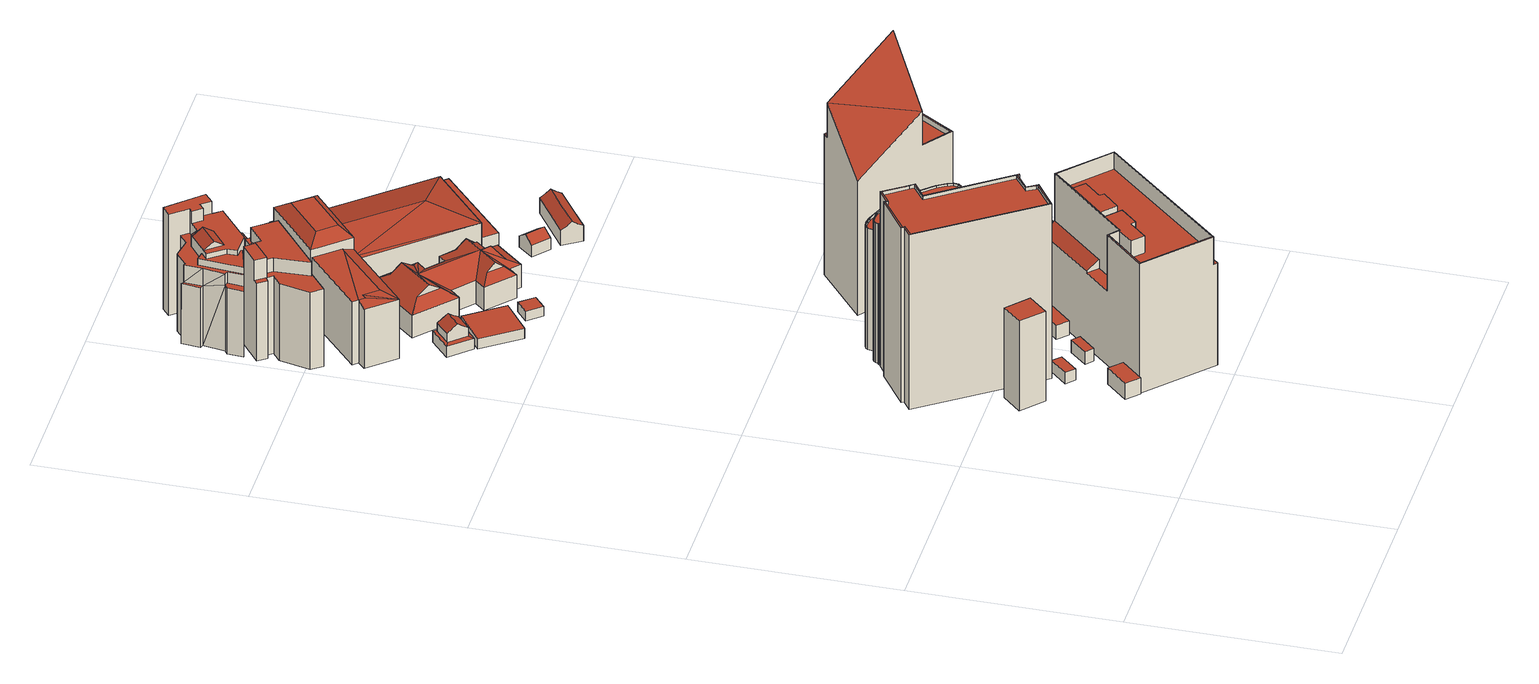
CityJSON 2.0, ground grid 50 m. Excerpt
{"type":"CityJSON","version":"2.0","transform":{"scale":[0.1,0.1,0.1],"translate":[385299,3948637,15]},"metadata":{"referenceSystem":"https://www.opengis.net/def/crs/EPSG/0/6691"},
"CityObjects":{
"building1":{"type":"Building","attributes":{"class":9999,"usage":461,"measuredHeight":3.9,"storeysAboveGround":9999,"storeysBelowGround":9999,"prefecture":13,"city":13103,"footprintArea":-9999,"fireproofType":1011,"coverageRatio":80,"floorAreaRatio":500,"surveyYear":1,"urbanPlanType":21,"areaClassificationType":22,"landUseType":212,"districts":"10","detailedUsage":"0"},"geometry":[{"type":"Solid","lod":"2","boundaries":[[[[0,1,2,3]],[[4,5,6,7]],[[4,3,2,5]],[[7,0,3,4]],[[5,2,1,6]],[[6,1,0,7]]]],"semantics":{"surfaces":[{"type":"GroundSurface"},{"type":"RoofSurface"},{"type":"WallSurface"}],"values":[[0,1,2,2,2,2]]}}]},
"building2":{"type":"Building","attributes":{"class":3002,"usage":431,"measuredHeight":23.5,"storeysAboveGround":1,"storeysBelowGround":0,"prefecture":13,"city":13103,"footprintArea":43.32,"fireproofType":1001,"coverageRatio":80,"floorAreaRatio":700,"surveyYear":2021,"urbanPlanType":21,"areaClassificationType":22,"landUseType":216,"districts":"10","detailedUsage":"1431"},"geometry":[{"type":"Solid","lod":"2","boundaries":[[[[8,9,10,11]],[[12,13,14,15]],[[15,8,11,12]],[[12,11,10,13]],[[14,9,8,15]],[[13,10,9,14]]]],"semantics":{"surfaces":[{"type":"GroundSurface"},{"type":"RoofSurface"},{"type":"WallSurface"}],"values":[[0,1,2,2,2,2]]}}]},
"building3":{"type":"Building","attributes":{"class":3001,"usage":461,"measuredHeight":-9999,"storeysAboveGround":9999,"storeysBelowGround":9999,"prefecture":13,"city":13103,"footprintArea":-9999,"fireproofType":1011,"coverageRatio":80,"floorAreaRatio":500,"surveyYear":1,"urbanPlanType":21,"areaClassificationType":22,"landUseType":212,"districts":"10","detailedUsage":"0"},"geometry":[{"type":"Solid","lod":"2","boundaries":[[[[16,17,18,19]],[[20,21,22,23]],[[23,16,19,20]],[[21,18,17,22]],[[22,17,16,23]],[[20,19,18,21]]]],"semantics":{"surfaces":[{"type":"GroundSurface"},{"type":"RoofSurface"},{"type":"WallSurface"}],"values":[[0,1,2,2,2,2]]}}]},
"building4":{"type":"Building","attributes":{"class":3002,"usage":403,"measuredHeight":47.5,"storeysAboveGround":13,"storeysBelowGround":0,"prefecture":13,"city":13103,"footprintArea":491.07,"fireproofType":1001,"coverageRatio":80,"floorAreaRatio":700,"surveyYear":2021,"urbanPlanType":21,"areaClassificationType":22,"landUseType":212,"districts":"10","detailedUsage":"1241","floodRisk_description":10,"floodRisk_rank":1,"floodRisk_depth":0.03,"floodRisk_adminType":2,"floodRisk_scale":2},"geometry":[{"type":"Solid","lod":"2","boundaries":[[[[24,25,26,27,28,29,30,31,32,33,34,35,36,37,38,39,40,41,42,43,44,45,46,47]],[[48,49,50,51]],[[52,53,54,55]],[[56,57,58,59,60,61,62,63,64,65,66,67,68,69]],[[55,70,71,52]],[[72,73,74,75]],[[76,75,74,77]],[[72,78,79,73]],[[80,81,82,83]],[[49,48,79,78]],[[84,85,86,87]],[[88,89,90,91,92,93,94,95,96,97,98,99,100]],[[101,102,54,53]],[[82,50,49,83]],[[70,103,104,71]],[[87,102,101,84]],[[104,103,81,80]],[[76,77,86,85]],[[84,101,62,61]],[[101,53,63,62]],[[99,46,45,100]],[[77,44,43,86]],[[87,42,41,102]],[[55,39,38,70]],[[103,37,36,81]],[[52,71,65,64]],[[83,49,69,68]],[[93,28,27,94]],[[78,72,57,56]],[[94,27,26,95]],[[98,47,46,99]],[[80,83,68,67]],[[105,32,31,90]],[[44,77,74,100,45]],[[33,32,105,48,51]],[[92,29,28,93]],[[85,84,61,60]],[[71,104,66,65]],[[86,43,42,87]],[[49,78,56,69]],[[81,36,35,82]],[[53,52,64,63]],[[88,73,79,89]],[[102,41,40,54]],[[70,38,37,103]],[[72,75,58,57]],[[88,100,74,73]],[[76,85,60,59]],[[90,31,30,91]],[[82,35,34,50]],[[39,55,54,40]],[[75,76,59,58]],[[90,89,79,48,105]],[[95,26,25,96]],[[96,25,24,97]],[[91,30,29,92]],[[104,80,67,66]],[[97,24,47,98]],[[50,34,33,51]]]],"semantics":{"surfaces":[{"type":"GroundSurface"},{"type":"RoofSurface"},{"type":"WallSurface"}],"values":[[0,1,1,1,1,1,1,1,1,1,1,1,1,1,1,1,1,1,2,2,2,2,2,2,2,2,2,2,2,2,2,2,2,2,2,2,2,2,2,2,2,2,2,2,2,2,2,2,2,2,2,2,2,2,2,2,2,2,2]]}}]},
"building5":{"type":"Building","attributes":{"class":3001,"usage":401,"measuredHeight":3.7,"storeysAboveGround":9999,"storeysBelowGround":0,"prefecture":13,"city":13103,"footprintArea":12.58,"fireproofType":1011,"coverageRatio":80,"floorAreaRatio":500,"surveyYear":2021,"urbanPlanType":21,"areaClassificationType":22,"landUseType":212,"districts":"10","detailedUsage":"1210"},"geometry":[{"type":"Solid","lod":"2","boundaries":[[[[106,107,108,109]],[[110,111,112,113]],[[110,109,108,111]],[[111,108,107,112]],[[112,107,106,113]],[[113,106,109,110]]]],"semantics":{"surfaces":[{"type":"GroundSurface"},{"type":"RoofSurface"},{"type":"WallSurface"}],"values":[[0,1,2,2,2,2]]}}]},
"building6":{"type":"Building","attributes":{"class":3002,"usage":401,"measuredHeight":30.3,"storeysAboveGround":8,"storeysBelowGround":0,"prefecture":13,"city":13103,"footprintArea":776.9,"fireproofType":1001,"coverageRatio":80,"floorAreaRatio":500,"surveyYear":2021,"urbanPlanType":21,"areaClassificationType":22,"landUseType":212,"districts":"10","detailedUsage":"1210","floodRisk_description":10,"floodRisk_rank":1,"floodRisk_depth":0.09,"floodRisk_adminType":2,"floodRisk_scale":2},"geometry":[{"type":"Solid","lod":"2","boundaries":[[[[114,115,116,117,118,119,120,121]],[[122,123,124,125,126,127,128,129]],[[130,131,132,133]],[[134,135,136,129,128]],[[131,137,138,132]],[[139,130,133,140]],[[141,142,143,144]],[[127,145,146,138,137,134,128]],[[145,147,148,149,150,146]],[[151,152,153,154]],[[155,156,157,158,159,160,161,162,163,164,165,166,167,168,169,170,171,172]],[[173,174,175,176]],[[177,178,179,180]],[[135,139,140,136]],[[178,117,116,179]],[[140,133,159,158]],[[147,145,167,166]],[[145,127,168,167]],[[180,115,114,177]],[[176,135,134,173]],[[152,151,131,130]],[[122,129,156,155]],[[129,136,157,156]],[[133,132,160,159]],[[126,125,170,169]],[[175,144,143,120,119,139,135,176]],[[144,175,174,141]],[[179,116,115,180]],[[138,146,162,161]],[[146,150,163,162]],[[123,122,155,172]],[[132,138,161,160]],[[153,118,117,178,177,114,121,154]],[[149,148,165,164]],[[151,154,121,120,143,142,137,131]],[[150,149,164,163]],[[125,124,171,170]],[[152,130,139,119,118,153]],[[127,126,169,168]],[[173,134,137,142,141,174]],[[136,140,158,157]],[[124,123,172,171]],[[148,147,166,165]]]],"semantics":{"surfaces":[{"type":"GroundSurface"},{"type":"RoofSurface"},{"type":"WallSurface"}],"values":[[0,1,1,1,1,1,1,1,1,1,1,1,1,1,2,2,2,2,2,2,2,2,2,2,2,2,2,2,2,2,2,2,2,2,2,2,2,2,2,2,2,2,2]]}}]},
"building7":{"type":"Building","attributes":{"class":3001,"usage":401,"measuredHeight":3.5,"storeysAboveGround":1,"storeysBelowGround":0,"prefecture":13,"city":13103,"footprintArea":24.98,"fireproofType":1003,"coverageRatio":80,"floorAreaRatio":500,"surveyYear":2021,"urbanPlanType":21,"areaClassificationType":22,"landUseType":212,"districts":"10","detailedUsage":"1210","floodRisk_description":10,"floodRisk_rank":1,"floodRisk_depth":0.02,"floodRisk_adminType":2,"floodRisk_scale":2},"geometry":[{"type":"Solid","lod":"2","boundaries":[[[[181,182,183,184]],[[185,186,187,188]],[[187,182,181,188]],[[188,181,184,185]],[[185,184,183,186]],[[186,183,182,187]]]],"semantics":{"surfaces":[{"type":"GroundSurface"},{"type":"RoofSurface"},{"type":"WallSurface"}],"values":[[0,1,2,2,2,2]]}}]},
"building8":{"type":"Building","attributes":{"class":3001,"usage":422,"measuredHeight":11.5,"storeysAboveGround":1,"storeysBelowGround":0,"prefecture":13,"city":13103,"footprintArea":55.49,"fireproofType":1003,"coverageRatio":80,"floorAreaRatio":500,"surveyYear":2021,"urbanPlanType":21,"areaClassificationType":22,"landUseType":214,"districts":"10","detailedUsage":"1123","floodRisk_description":10,"floodRisk_rank":1,"floodRisk_depth":0.03,"floodRisk_adminType":2,"floodRisk_scale":2},"geometry":[{"type":"Solid","lod":"2","boundaries":[[[[189,190,191,192]],[[193,194,195,196,197,198,199,200]],[[193,200,201,202,203,204,205,194]],[[206,207,208,209,210,211,212,213]],[[207,212,211,208]],[[190,189,210,209]],[[189,192,211,210]],[[204,212,207,196,195,194,205]],[[206,198,197,196,207]],[[203,202,213,212,204]],[[198,206,213,202,201,200,199]],[[192,191,208,211]],[[191,190,209,208]]]],"semantics":{"surfaces":[{"type":"GroundSurface"},{"type":"RoofSurface"},{"type":"WallSurface"}],"values":[[0,1,1,1,1,2,2,2,2,2,2,2,2]]}}]},
"building9":{"type":"Building","attributes":{"class":3002,"usage":401,"measuredHeight":31.8,"storeysAboveGround":8,"storeysBelowGround":0,"prefecture":13,"city":13103,"footprintArea":237.58,"fireproofType":1001,"coverageRatio":80,"floorAreaRatio":700,"surveyYear":2021,"urbanPlanType":21,"areaClassificationType":22,"landUseType":212,"districts":"10","detailedUsage":"1210","floodRisk_description":10,"floodRisk_rank":1,"floodRisk_depth":0.02,"floodRisk_adminType":2,"floodRisk_scale":2},"geometry":[{"type":"Solid","lod":"2","boundaries":[[[[214,215,216,217,218,219,220,221,222,223,224,225,226,227,228,229,230,231,232,233,234,235,236,237,238,239,240,241,242,243,244,245,246,247]],[[248,249,250,251]],[[252,253,254,255]],[[256,257,258,259]],[[260,261,262,263]],[[251,260,263,248]],[[264,265,266,267]],[[268,269,270,271]],[[272,273,274,275]],[[276,277,278,279]],[[280,281,282]],[[283,284,285,286]],[[287,288,289,290]],[[291,292,293,294]],[[295,296,297]],[[298,299,300,301]],[[302,303,304,305]],[[292,306,307,293]],[[308,309,310,311,312,313,314,315,316,317,318,319,320,321,322,323,324]],[[306,298,301,307]],[[259,325,326,256]],[[327,328,329,330]],[[283,262,261,284]],[[280,279,278,281]],[[328,270,269,329]],[[331,291,294,332]],[[330,333,334,327]],[[335,336,250,249]],[[267,304,303,264]],[[337,334,333,338]],[[339,340,341,342,343,344,345,346,347,348,349,350,351,352,353,354,355,356,357,358,359,360,361,362,363,364,365,366,367,368,369,370]],[[299,266,265,300]],[[286,285,289,288]],[[255,302,305,252]],[[275,274,337,338]],[[268,271,336,335]],[[254,253,277,276]],[[371,372,373,374]],[[297,296,375,376]],[[371,377,378,372]],[[257,379,380,258]],[[379,374,373,380]],[[381,382,331,332]],[[376,375,378,377]],[[287,290,273,272]],[[326,325,382,381]],[[300,265,347,346]],[[377,371,366,365]],[[295,297,363,362]],[[285,360,359,289]],[[257,256,370,369]],[[289,359,358,290]],[[331,231,230,291]],[[277,219,218,278]],[[284,361,360,285]],[[378,239,238,372]],[[325,233,232,382]],[[269,268,321,320]],[[262,283,310,309]],[[298,227,226,299]],[[254,276,353,352]],[[251,250,243,242]],[[260,251,242,241]],[[255,254,352,351]],[[265,264,348,347]],[[304,223,222,305]],[[272,275,315,314]],[[258,235,234,259]],[[371,374,367,366]],[[299,226,225,266]],[[333,330,318,317]],[[305,222,221,252]],[[267,224,223,304]],[[294,293,343,342]],[[256,326,339,370]],[[306,228,227,298]],[[379,257,369,368]],[[293,307,344,343]],[[275,338,316,315]],[[276,279,354,353]],[[280,282,356,355]],[[253,220,219,277]],[[268,335,322,321]],[[332,294,342,341]],[[335,249,323,322]],[[327,334,215,214]],[[286,288,312,311]],[[328,327,214,247]],[[338,333,317,316]],[[302,255,351,350]],[[374,379,368,367]],[[287,272,314,313]],[[382,232,231,331]],[[240,375,296,261,260,241]],[[334,337,216,215]],[[330,329,319,318]],[[307,301,345,344]],[[291,230,229,292]],[[337,274,281,217,216]],[[259,234,233,325]],[[336,271,245,244]],[[380,236,235,258]],[[270,328,247,246]],[[290,358,357,273]],[[301,300,346,345]],[[297,376,364,363]],[[326,381,340,339]],[[375,240,239,378]],[[279,280,355,354]],[[329,269,320,319]],[[361,284,261,296,295,362]],[[249,248,324,323]],[[283,286,311,310]],[[292,229,228,306]],[[372,238,237,373]],[[381,332,341,340]],[[266,225,224,267]],[[282,281,274,273,357,356]],[[271,270,246,245]],[[376,377,365,364]],[[303,302,350,349]],[[248,263,308,324]],[[263,262,309,308]],[[252,221,220,253]],[[278,218,217,281]],[[373,237,236,380]],[[288,287,313,312]],[[250,336,244,243]],[[264,303,349,348]]]],"semantics":{"surfaces":[{"type":"GroundSurface"},{"type":"RoofSurface"},{"type":"WallSurface"}],"values":[[0,1,1,1,1,1,1,1,1,1,1,1,1,1,1,1,1,1,1,1,1,1,1,1,1,1,1,1,1,1,1,1,1,1,1,1,1,1,1,1,1,1,1,1,1,1,2,2,2,2,2,2,2,2,2,2,2,2,2,2,2,2,2,2,2,2,2,2,2,2,2,2,2,2,2,2,2,2,2,2,2,2,2,2,2,2,2,2,2,2,2,2,2,2,2,2,2,2,2,2,2,2,2,2,2,2,2,2,2,2,2,2,2,2,2,2,2,2,2,2,2,2,2,2,2,2,2,2,2]]}}]},
"building10":{"type":"Building","attributes":{"class":3002,"usage":413,"measuredHeight":16.1,"storeysAboveGround":5,"storeysBelowGround":0,"prefecture":13,"city":13103,"footprintArea":105.43,"fireproofType":1001,"coverageRatio":80,"floorAreaRatio":700,"surveyYear":2021,"urbanPlanType":21,"areaClassificationType":22,"landUseType":211,"districts":"10","detailedUsage":"1230","floodRisk_description":10,"floodRisk_rank":1,"floodRisk_depth":0.03,"floodRisk_adminType":2,"floodRisk_scale":2},"geometry":[{"type":"Solid","lod":"2","boundaries":[[[[383,384,385,386,387,388]],[[389,390,391,392,393,394]],[[395,391,390,396,394,393]],[[397,398,399]],[[400,401,402,403]],[[399,404,397]],[[405,406,407,408]],[[409,410,411,412]],[[406,413,414,407]],[[403,409,412,400]],[[399,398,415]],[[401,411,410,402]],[[416,405,408,417]],[[418,419,420,421]],[[414,413,416,417]],[[415,422,399]],[[410,409,389,394]],[[407,414,399,422,383,388]],[[406,391,395,413]],[[386,397,404,417,408,387]],[[419,418,400,412]],[[393,392,405]],[[412,411,420,419]],[[393,416,413,395]],[[387,408,407,388]],[[392,391,406,405]],[[397,386,385,398]],[[399,414,417,404]],[[398,385,384,415]],[[402,396,390,403]],[[405,416,393]],[[410,394,396,402]],[[383,422,415,384]],[[411,401,421,420]],[[409,403,390,389]],[[418,421,401,400]]]],"semantics":{"surfaces":[{"type":"GroundSurface"},{"type":"RoofSurface"},{"type":"WallSurface"}],"values":[[0,1,1,1,1,1,1,1,1,1,1,1,1,1,1,1,2,2,2,2,2,2,2,2,2,2,2,2,2,2,2,2,2,2,2,2]]}}]},
"building11":{"type":"Building","attributes":{"class":3001,"usage":401,"measuredHeight":3.4,"storeysAboveGround":9999,"storeysBelowGround":0,"prefecture":13,"city":13103,"footprintArea":11.64,"fireproofType":1011,"coverageRatio":80,"floorAreaRatio":500,"surveyYear":2021,"urbanPlanType":21,"areaClassificationType":22,"landUseType":212,"districts":"10","detailedUsage":"1210","floodRisk_description":10,"floodRisk_rank":1,"floodRisk_depth":0.03,"floodRisk_adminType":2,"floodRisk_scale":2},"geometry":[{"type":"Solid","lod":"2","boundaries":[[[[423,424,425,426]],[[427,428,429,430]],[[428,424,423,429]],[[430,426,425,427]],[[427,425,424,428]],[[429,423,426,430]]]],"semantics":{"surfaces":[{"type":"GroundSurface"},{"type":"RoofSurface"},{"type":"WallSurface"}],"values":[[0,1,2,2,2,2]]}}]},
"building12":{"type":"Building","attributes":{"class":3001,"usage":422,"measuredHeight":17.4,"storeysAboveGround":1,"storeysBelowGround":0,"prefecture":13,"city":13103,"footprintArea":108.51,"fireproofType":1003,"coverageRatio":80,"floorAreaRatio":500,"surveyYear":2021,"urbanPlanType":21,"areaClassificationType":22,"landUseType":214,"districts":"10","detailedUsage":"1123","floodRisk_description":10,"floodRisk_rank":1,"floodRisk_depth":0.14,"floodRisk_adminType":2,"floodRisk_scale":2},"geometry":[{"type":"Solid","lod":"2","boundaries":[[[[431,432,433,434]],[[435,436,437,438]],[[432,431,436,435]],[[431,434,437,436]],[[433,432,435,438]],[[434,433,438,437]]]],"semantics":{"surfaces":[{"type":"GroundSurface"},{"type":"RoofSurface"},{"type":"WallSurface"}],"values":[[0,1,2,2,2,2]]}}]},
"building13":{"type":"Building","attributes":{"class":3001,"usage":422,"measuredHeight":16.5,"storeysAboveGround":9999,"storeysBelowGround":0,"prefecture":13,"city":13103,"footprintArea":17.99,"fireproofType":1011,"coverageRatio":80,"floorAreaRatio":700,"surveyYear":2021,"urbanPlanType":21,"areaClassificationType":22,"landUseType":214,"districts":"10","detailedUsage":"1123"},"geometry":[{"type":"Solid","lod":"2","boundaries":[[[[439,440,441,442]],[[443,444,445,446]],[[441,440,443,446]],[[440,439,444,443]],[[442,441,446,445]],[[439,442,445,444]]]],"semantics":{"surfaces":[{"type":"GroundSurface"},{"type":"RoofSurface"},{"type":"WallSurface"}],"values":[[0,1,2,2,2,2]]}}]},
"building14":{"type":"Building","attributes":{"class":9999,"usage":422,"measuredHeight":14.4,"storeysAboveGround":4,"storeysBelowGround":0,"prefecture":13,"city":13103,"footprintArea":148.14,"fireproofType":1001,"coverageRatio":80,"floorAreaRatio":500,"surveyYear":2021,"urbanPlanType":21,"areaClassificationType":22,"landUseType":214,"districts":"10","detailedUsage":"1132","floodRisk_description":10,"floodRisk_rank":1,"floodRisk_depth":0.03,"floodRisk_adminType":2,"floodRisk_scale":2},"geometry":[{"type":"Solid","lod":"2","boundaries":[[[[447,448,449,450,451]],[[452,453,454,455]],[[456,457,458]],[[459,460,461,462]],[[463,464,465]],[[466,467,468,469]],[[470,471,472,473]],[[474,457,456,475]],[[476,467,466,477]],[[478,479,480,481,482,483,484,485]],[[475,469,468,474]],[[471,452,455,472]],[[453,470,473,454]],[[477,486,487,476]],[[488,489,490,491,492,493,494,495,496]],[[465,464,487,486]],[[479,478,467,476]],[[450,453,452,483,482,451]],[[465,486,496,495]],[[455,454,462,461]],[[477,466,489,488]],[[466,469,490,489]],[[454,473,459,462]],[[478,485,468,467]],[[463,494,493,458,457,471,470,464]],[[486,477,488,496]],[[447,481,480,448]],[[473,472,460,459]],[[463,465,495,494]],[[472,455,461,460]],[[456,458,493,492]],[[450,449,487,464,470,453]],[[475,456,492,491]],[[448,480,479,476,487,449]],[[483,452,471,457,474,484]],[[451,482,481,447]],[[485,484,474,468]],[[469,475,491,490]]]],"semantics":{"surfaces":[{"type":"GroundSurface"},{"type":"RoofSurface"},{"type":"WallSurface"}],"values":[[0,1,1,1,1,1,1,1,1,1,1,1,1,1,1,1,2,2,2,2,2,2,2,2,2,2,2,2,2,2,2,2,2,2,2,2,2,2]]}}]},
"building15":{"type":"Building","attributes":{"class":3002,"usage":401,"measuredHeight":26.3,"storeysAboveGround":7,"storeysBelowGround":0,"prefecture":13,"city":13103,"footprintArea":207.16,"fireproofType":1001,"coverageRatio":80,"floorAreaRatio":500,"surveyYear":2021,"urbanPlanType":21,"areaClassificationType":22,"landUseType":212,"districts":"10","detailedUsage":"1210","floodRisk_description":10,"floodRisk_rank":1,"floodRisk_depth":0.05,"floodRisk_adminType":2,"floodRisk_scale":2},"geometry":[{"type":"Solid","lod":"2","boundaries":[[[[497,498,499,500,501,502,503,504,505,506,507,508,509]],[[510,511,512,513,514,515,516,517,518,519,520,521,522,523,524,525,526,527,528,529,530,531]],[[532,533,534,535,536,537,538,539]],[[540,541,542,543]],[[509,508,524,523]],[[508,507,525,524]],[[533,512,511,534]],[[498,497,522,521]],[[507,506,526,525]],[[504,503,529,528]],[[506,505,527,526]],[[517,536,535,518]],[[514,539,538,515]],[[512,533,532,513]],[[501,500,510,531]],[[515,538,537,516]],[[497,509,523,522]],[[503,502,530,529]],[[519,518,535,534,541,540]],[[519,540,543,520]],[[505,504,528,527]],[[502,501,531,530]],[[516,537,536,517]],[[542,541,534,511,510,500,499]],[[498,521,520,543,542,499]],[[513,532,539,514]]]],"semantics":{"surfaces":[{"type":"GroundSurface"},{"type":"RoofSurface"},{"type":"WallSurface"}],"values":[[0,1,1,1,2,2,2,2,2,2,2,2,2,2,2,2,2,2,2,2,2,2,2,2,2,2]]}}]},
"building16":{"type":"Building","attributes":{"class":3001,"usage":422,"measuredHeight":10.4,"storeysAboveGround":1,"storeysBelowGround":0,"prefecture":13,"city":13103,"footprintArea":479.19,"fireproofType":1003,"coverageRatio":80,"floorAreaRatio":500,"surveyYear":2021,"urbanPlanType":21,"areaClassificationType":22,"landUseType":214,"districts":"10","detailedUsage":"1123"},"geometry":[{"type":"Solid","lod":"2","boundaries":[[[[544,545,546,547,548,549,550,551,552,553,554,555,556,557,558,559]],[[560,561,562]],[[563,564,565,566]],[[567,564,563,568]],[[562,569,570]],[[562,566,571,572]],[[561,573,566,562]],[[574,575,562]],[[565,576,577,578,566]],[[579,567,568,566]],[[580,581,569,582]],[[583,584,585,586]],[[573,583,586,587,566]],[[579,566,587,585,584]],[[588,589,577,576]],[[574,562,570]],[[590,566,568]],[[591,574,570,581,580,592]],[[575,560,562]],[[563,590,568]],[[562,582,569]],[[563,566,590]],[[560,575,591,592]],[[589,588,571,566,578]],[[562,572,582]],[[582,572,556,555]],[[559,558,588]],[[557,556,572,571]],[[554,553,592,580]],[[576,565,544,559]],[[588,576,559]],[[565,564,545,544]],[[584,583,549,548]],[[571,588,558,557]],[[561,560,552,551]],[[551,550,573,561]],[[567,579,547,546]],[[583,573,550,549]],[[575,574,591]],[[579,584,548,547]],[[582,555,554,580]],[[560,592,553,552]],[[564,567,546,545]],[[585,587,586]],[[581,570,569]],[[589,578,577]]]],"semantics":{"surfaces":[{"type":"GroundSurface"},{"type":"RoofSurface"},{"type":"WallSurface"}],"values":[[0,1,1,1,1,1,1,1,1,1,1,1,1,1,1,1,1,1,1,1,1,1,1,1,1,2,2,2,2,2,2,2,2,2,2,2,2,2,2,2,2,2,2,2,2,2]]}}]},
"building17":{"type":"Building","attributes":{"class":3002,"usage":401,"measuredHeight":27.2,"storeysAboveGround":6,"storeysBelowGround":0,"prefecture":13,"city":13103,"footprintArea":245.95,"fireproofType":1001,"coverageRatio":80,"floorAreaRatio":500,"surveyYear":2021,"urbanPlanType":21,"areaClassificationType":22,"landUseType":212,"districts":"10","detailedUsage":"1210","floodRisk_description":10,"floodRisk_rank":1,"floodRisk_depth":0.05,"floodRisk_adminType":2,"floodRisk_scale":2},"geometry":[{"type":"Solid","lod":"2","boundaries":[[[[593,594,595,596,597,598,599,600,601,602,603,604,605,606,607,608,609,610,611]],[[612,613,614,615]],[[616,617,618,619,620,621,622,623]],[[624,625,626,627,628]],[[629,630,631,632]],[[615,614,633,634]],[[635,636,637,638,639,640,641,642,643]],[[644,645,646,647,648,649,650,651,652,653,654,655,656,657,658]],[[659,660,661,662]],[[663,664,665,666,633,613,612,634,667,668,669,670,671,672,673,674]],[[662,609,626]],[[616,667,634,633,666,657,656,617]],[[607,606,628,627]],[[650,659,662]],[[611,610,661,660]],[[595,594,647,646]],[[670,669,622,621,604,603,671]],[[599,598,640,639]],[[673,672,629,632]],[[668,667,616,623]],[[594,593,648,647]],[[674,637,636,663]],[[652,651,626,625]],[[663,636,635,664]],[[610,609,662,661]],[[649,648,593,611,660,659]],[[666,665,658,657]],[[596,595,646,645]],[[631,630,601,600]],[[644,643,642,641,597,596,645]],[[634,612,615]],[[608,607,627,626]],[[609,608,626]],[[650,649,659]],[[653,652,625,624]],[[619,618,655,654]],[[602,601,630,629,672,671,603]],[[635,643,644,658,665,664]],[[620,605,604,621]],[[598,597,641,640]],[[674,673,638,637]],[[650,662,651]],[[669,668,623,622]],[[662,626,651]],[[639,638,673,632,631,600,599]],[[624,628,606,605,620,619,654,653]],[[614,613,633]],[[617,656,655,618]]]],"semantics":{"surfaces":[{"type":"GroundSurface"},{"type":"RoofSurface"},{"type":"WallSurface"}],"values":[[0,1,1,1,1,1,1,1,1,1,2,2,2,2,2,2,2,2,2,2,2,2,2,2,2,2,2,2,2,2,2,2,2,2,2,2,2,2,2,2,2,2,2,2,2,2,2,2]]}}]},
"building18":{"type":"Building","attributes":{"class":3002,"usage":401,"measuredHeight":41,"storeysAboveGround":13,"storeysBelowGround":2,"prefecture":13,"city":13103,"footprintArea":426.81,"fireproofType":1001,"coverageRatio":80,"floorAreaRatio":700,"surveyYear":2021,"urbanPlanType":21,"areaClassificationType":22,"landUseType":212,"districts":"10","detailedUsage":"1210","floodRisk_description":10,"floodRisk_rank":1,"floodRisk_depth":0.48,"floodRisk_adminType":2,"floodRisk_scale":2},"geometry":[{"type":"Solid","lod":"2","boundaries":[[[[675,676,677,678,679,680]],[[681,682,683,684]],[[685,686,687,688]],[[689,690,691,692,693,694,695,696]],[[686,685,697,698]],[[683,699,700,684]],[[701,702,703]],[[704,688,687,705]],[[704,705,682,681]],[[703,706,701]],[[700,703,702,678,677,684]],[[680,679,685,688]],[[682,695,694,707,683]],[[676,675,704,681]],[[697,685,679,678,702,701]],[[687,686,690,689]],[[691,690,686,698]],[[705,687,689,696]],[[683,707,708,699]],[[675,680,688,704]],[[707,694,693,708]],[[698,697,701,706,692,691]],[[703,700,699,708,693,692,706]],[[677,676,681,684]],[[682,705,696,695]]]],"semantics":{"surfaces":[{"type":"GroundSurface"},{"type":"RoofSurface"},{"type":"WallSurface"}],"values":[[0,1,1,1,1,1,1,1,1,1,2,2,2,2,2,2,2,2,2,2,2,2,2,2,2]]}}]},
"building19":{"type":"Building","attributes":{"class":3002,"usage":422,"measuredHeight":21.2,"storeysAboveGround":3,"storeysBelowGround":0,"prefecture":13,"city":13103,"footprintArea":1422.24,"fireproofType":1001,"coverageRatio":80,"floorAreaRatio":500,"surveyYear":2021,"urbanPlanType":21,"areaClassificationType":22,"landUseType":214,"districts":"10","detailedUsage":"1123","floodRisk_description":10,"floodRisk_rank":1,"floodRisk_depth":0.01,"floodRisk_adminType":2,"floodRisk_scale":2},"geometry":[{"type":"Solid","lod":"2","boundaries":[[[[709,710,711,712,713,714,715,716,717,718,719,720]],[[721,722,723]],[[724,725,726]],[[727,728,729]],[[730,731,732]],[[733,734,735]],[[736,737,738,739,740,741,742,743,744,745,746,747,748,749]],[[750,751,752,753]],[[754,731,730,755,756,757,758,759]],[[734,760,735]],[[761,733,735,762,763]],[[728,755,732]],[[754,759,764,732,731]],[[765,766,721]],[[767,757,756,755]],[[768,769,770,771]],[[760,772,773,735]],[[750,753,774]],[[724,726,775]],[[726,768,771,775]],[[727,776,728]],[[728,732,729]],[[722,777,778,779,780,723]],[[781,769,768,726,725]],[[734,733,761,772,760]],[[765,723,780]],[[732,764,729]],[[755,730,732]],[[750,774,757,767,751]],[[724,775,771,770]],[[765,721,723]],[[782,772,761,763,783]],[[738,737,711,710]],[[737,736,722,721,712,711]],[[774,753,748,747]],[[778,777,755,728,776]],[[722,736,749,752,751,767,755,777]],[[764,759,743,742,784]],[[744,743,759,758,757,746,745]],[[720,740,739,709]],[[773,772,716,715]],[[735,713,766,765,762]],[[713,735,714]],[[709,739,738,710]],[[753,752,749,748]],[[781,725,741,740,720,719,769]],[[721,766,713,712]],[[717,782,783,718]],[[735,773,715,714]],[[782,717,716,772]],[[763,762,785,770,769,719,718,783]],[[742,741,725,724,779,778,776,727,729,764,784]],[[746,757,774,747]],[[724,770,785,762,765,780,779]]]],"semantics":{"surfaces":[{"type":"GroundSurface"},{"type":"RoofSurface"},{"type":"WallSurface"}],"values":[[0,1,1,1,1,1,1,1,1,1,1,1,1,1,1,1,1,1,1,1,1,1,1,1,1,1,1,1,1,1,1,1,2,2,2,2,2,2,2,2,2,2,2,2,2,2,2,2,2,2,2,2,2,2]]}}]},
"building20":{"type":"Building","attributes":{"class":3001,"usage":401,"measuredHeight":17.8,"storeysAboveGround":1,"storeysBelowGround":0,"prefecture":13,"city":13103,"footprintArea":99.55,"fireproofType":1001,"coverageRatio":80,"floorAreaRatio":500,"surveyYear":2021,"urbanPlanType":21,"areaClassificationType":22,"landUseType":212,"districts":"10","detailedUsage":"1210","floodRisk_description":10,"floodRisk_rank":1,"floodRisk_depth":0.05,"floodRisk_adminType":2,"floodRisk_scale":2},"geometry":[{"type":"Solid","lod":"2","boundaries":[[[[786,787,788,789,790,791,792,793]],[[794,795,796,797,798]],[[799,794,798,800,801,802,803,804,805,806,807,808]],[[809,810,811,812]],[[813,814,815,816]],[[817,818,819,820]],[[792,791,810,809,795,794,799,814,813]],[[810,791,790,811]],[[797,800,798]],[[816,793,792,813]],[[805,817,820,802,801,788,787,806]],[[793,816,815,808,807,786]],[[809,812,796,795]],[[803,819,818,804]],[[797,796,812,811,790,789]],[[808,815,814,799]],[[802,820,819,803]],[[801,800,797,789,788]],[[804,818,817,805]],[[806,787,786,807]]]],"semantics":{"surfaces":[{"type":"GroundSurface"},{"type":"RoofSurface"},{"type":"WallSurface"}],"values":[[0,1,1,1,1,1,2,2,2,2,2,2,2,2,2,2,2,2,2,2]]}}]},
"building21":{"type":"Building","attributes":{"class":3003,"usage":422,"measuredHeight":4.7,"storeysAboveGround":1,"storeysBelowGround":0,"prefecture":13,"city":13103,"footprintArea":24.49,"fireproofType":1003,"coverageRatio":80,"floorAreaRatio":700,"surveyYear":2021,"urbanPlanType":21,"areaClassificationType":22,"landUseType":214,"districts":"10","detailedUsage":"1123"},"geometry":[{"type":"Solid","lod":"2","boundaries":[[[[821,822,823,824]],[[825,826,827,828]],[[829,830,825,828]],[[829,823,822,830]],[[830,822,821,826,825]],[[824,823,829,828,827]],[[826,821,824,827]]]],"semantics":{"surfaces":[{"type":"GroundSurface"},{"type":"RoofSurface"},{"type":"WallSurface"}],"values":[[0,1,1,2,2,2,2]]}}]},
"building22":{"type":"Building","attributes":{"class":3001,"usage":422,"measuredHeight":5.8,"storeysAboveGround":1,"storeysBelowGround":0,"prefecture":13,"city":13103,"footprintArea":72.18,"fireproofType":1003,"coverageRatio":80,"floorAreaRatio":700,"surveyYear":2021,"urbanPlanType":21,"areaClassificationType":22,"landUseType":214,"districts":"10","detailedUsage":"1123","floodRisk_description":10,"floodRisk_rank":1,"floodRisk_depth":0.01,"floodRisk_adminType":2,"floodRisk_scale":2},"geometry":[{"type":"Solid","lod":"2","boundaries":[[[[831,832,833,834]],[[835,836,837,838,839,840,841,842]],[[843,844,845,846,847,838,837,836]],[[832,846,845,844,833]],[[833,844,843,836,835,842,834]],[[847,846,832,831,840,839,838]],[[841,840,831,834,842]]]],"semantics":{"surfaces":[{"type":"GroundSurface"},{"type":"RoofSurface"},{"type":"WallSurface"}],"values":[[0,1,1,2,2,2,2]]}}]}
},
"vertices":[
[227,145,111],[197,173,111],[246,226,111],[276,198,111],[276,198,154],[246,226,154],[197,173,154],[227,145,154],
[169,443,89],[221,396,89],[178,350,89],[127,398,89],[127,398,330],[178,350,330],[221,396,330],[169,443,330],
[312,347,90],[273,306,90],[253,325,90],[292,366,90],[292,366,120],[253,325,120],[273,306,120],[312,347,120],
[328,635,86],[354,599,86],[326,578,86],[330,571,86],[335,565,86],[328,561,86],[375,495,86],[353,480,86],[368,459,86],[364,457,86],[361,460,86],[323,432,86],[335,412,86],[338,407,86],[271,360,86],[77,636,86],[103,654,86],[99,660,86],[190,723,86],[193,718,86],[226,741,86],[265,685,86],[276,693,86],[331,637,86],[368,459,555],[361,464,555],[361,460,555],[364,457,555],[81,635,555],[107,654,555],[103,654,555],[77,636,555],[230,645,546],[270,674,546],[263,683,546],[225,737,546],[193,714,546],[189,720,546],[103,659,546],[107,654,546],[81,635,546],[272,364,546],[334,408,546],[332,411,546],[320,432,546],[361,464,546],[271,360,555],[272,364,555],[270,674,555],[274,673,555],[265,685,555],[263,683,555],[225,737,555],[226,741,555],[230,645,555],[233,645,555],[332,411,555],[335,412,555],[323,432,555],[320,432,555],[189,720,555],[193,714,555],[193,718,555],[190,723,555],[274,673,192],[233,645,192],[353,480,192],[375,495,192],[328,561,192],[335,565,192],[330,571,192],[326,578,192],[354,599,192],[328,635,192],[331,637,192],[276,693,192],[265,685,192],[103,659,555],[99,660,555],[338,407,555],[334,408,555],[368,459,192],
[349,335,109],[366,319,109],[328,278,109],[311,294,109],[311,294,143],[328,278,143],[366,319,143],[349,335,143],
[579,222,108],[612,191,108],[565,141,108],[532,171,108],[382,9,108],[231,148,108],[503,441,108],[653,301,108],[313,189,457],[339,165,457],[378,206,457],[388,198,457],[425,238,457],[392,269,457],[348,222,457],[345,224,457],[374,16,457],[643,311,457],[640,311,457],[374,19,457],[348,225,457],[323,246,457],[323,243,457],[527,418,457],[527,415,457],[231,148,457],[235,148,457],[404,285,330],[527,418,330],[503,441,310],[380,308,310],[405,283,457],[482,366,457],[439,253,457],[477,292,457],[469,302,457],[507,342,457],[643,311,383],[374,16,383],[382,9,383],[653,301,383],[313,189,412],[345,224,412],[323,243,412],[235,148,412],[374,19,412],[640,311,412],[527,415,412],[482,366,412],[507,342,412],[469,302,412],[477,292,412],[439,253,412],[405,283,412],[392,269,412],[425,238,412],[388,198,412],[378,206,412],[339,165,412],[348,225,307],[404,285,307],[380,308,307],[323,246,307],[579,222,146],[532,171,146],[565,141,146],[612,191,146],
[448,436,105],[472,413,105],[420,358,105],[396,381,105],[396,381,143],[420,358,143],[472,413,143],[448,436,143],
[75,1726,85],[121,1673,85],[70,1629,85],[24,1681,85],[75,1680,155],[57,1664,155],[66,1654,146],[75,1644,138],[93,1660,138],[110,1675,138],[101,1685,146],[93,1695,155],[84,1705,146],[75,1715,138],[57,1700,138],[40,1684,138],[48,1674,146],[110,1675,114],[75,1644,114],[70,1629,114],[121,1673,114],[75,1726,114],[24,1681,114],[40,1684,114],[75,1715,114],
[252,763,84],[263,763,84],[272,762,84],[278,761,84],[281,765,84],[282,770,84],[284,784,84],[289,790,84],[297,793,84],[311,794,84],[326,791,84],[346,784,84],[371,774,84],[404,753,84],[427,736,84],[458,710,84],[486,680,84],[500,657,84],[505,643,84],[504,632,84],[498,625,84],[492,622,84],[483,621,84],[473,622,84],[470,599,84],[369,661,84],[338,639,84],[230,742,84],[235,747,84],[236,746,84],[237,748,84],[239,754,84],[242,758,84],[247,762,84],[235,745,459],[236,744,459],[236,746,459],[235,747,459],[289,790,409],[284,784,409],[286,783,409],[290,788,409],[497,627,409],[491,624,409],[492,622,409],[498,625,409],[230,742,459],[313,663,459],[313,665,459],[232,742,459],[325,789,409],[345,782,409],[346,784,409],[326,791,409],[240,753,459],[243,757,459],[242,758,459],[239,754,459],[289,754,459],[290,755,459],[278,761,459],[277,760,459],[284,770,409],[282,770,409],[281,765,409],[283,764,409],[281,762,409],[278,761,409],[281,760,409],[336,689,459],[338,689,459],[315,704,459],[314,703,459],[290,751,459],[287,746,459],[288,746,459],[292,750,459],[486,680,409],[458,710,409],[456,708,409],[484,678,409],[314,665,409],[313,663,409],[316,663,409],[404,753,409],[371,774,409],[370,772,409],[403,751,409],[297,791,409],[311,791,409],[311,794,409],[297,793,409],[427,736,409],[426,735,409],[232,742,456],[313,665,456],[336,689,456],[314,703,456],[287,746,456],[290,751,456],[289,754,456],[277,760,456],[271,761,456],[263,762,456],[253,762,456],[248,761,456],[243,757,456],[240,753,456],[239,747,456],[236,744,456],[235,745,456],[504,632,409],[501,633,409],[252,763,459],[247,762,459],[248,761,459],[253,762,459],[500,657,409],[498,656,409],[263,762,459],[263,763,459],[239,747,459],[237,748,459],[272,762,459],[271,761,459],[501,633,403],[502,643,403],[498,656,403],[484,678,403],[456,708,403],[426,735,403],[403,751,403],[370,772,403],[345,782,403],[325,789,403],[311,791,403],[297,791,403],[290,788,403],[286,783,403],[284,770,403],[283,764,403],[281,762,403],[281,760,403],[290,755,403],[292,750,403],[288,746,403],[315,704,403],[338,689,403],[314,665,403],[316,663,403],[338,641,403],[369,664,403],[468,603,403],[471,624,403],[483,624,403],[491,624,403],[497,627,403],[468,603,409],[470,599,409],[473,622,409],[471,624,409],[338,639,409],[338,641,409],[369,664,409],[369,661,409],[483,624,409],[483,621,409],[502,643,409],[505,643,409],
[402,602,93],[421,623,93],[486,585,93],[402,500,93],[332,569,93],[381,619,93],[353,581,257],[376,605,257],[382,615,257],[336,569,257],[378,528,257],[371,563,257],[423,579,257],[395,587,257],[402,500,209],[486,585,209],[428,580,256],[376,604,324],[394,587,324],[395,587,324],[376,605,324],[378,524,256],[336,569,262],[382,615,262],[381,618,262],[332,569,262],[353,581,324],[371,563,324],[371,564,324],[354,581,324],[423,579,262],[428,580,262],[421,623,209],[378,528,262],[378,524,262],[376,604,309],[354,581,309],[371,564,309],[394,587,309],[401,602,256],
[455,447,101],[480,478,101],[503,459,101],[477,428,101],[503,459,143],[480,478,143],[455,447,143],[477,428,143],
[213,1589,87],[135,1531,87],[69,1621,87],[147,1679,87],[135,1531,114],[213,1589,114],[147,1679,114],[69,1621,114],
[231,1571,89],[259,1537,89],[228,1511,89],[200,1545,89],[259,1537,114],[231,1571,114],[200,1545,114],[228,1511,114],
[603,602,99],[673,541,99],[640,498,99],[566,413,99],[493,477,99],[507,465,287],[566,413,287],[566,415,287],[509,465,287],[561,523,274],[559,523,274],[560,522,274],[615,472,274],[559,521,274],[509,465,274],[566,415,274],[616,473,274],[617,472,274],[617,474,274],[617,569,274],[617,572,274],[611,566,274],[612,564,274],[617,472,287],[559,523,287],[559,521,287],[615,472,287],[602,572,274],[602,570,274],[665,530,274],[662,529,274],[617,572,220],[665,530,220],[673,541,220],[603,602,220],[493,477,220],[507,465,220],[602,572,220],[611,566,220],[639,499,274],[640,498,274],[662,529,257],[617,569,257],[612,564,257],[602,570,257],[561,523,257],[560,522,257],[616,473,257],[617,474,257],[639,499,257],
[30,2091,9],[14,2113,9],[72,2157,9],[88,2137,9],[114,2156,9],[126,2140,9],[177,2180,9],[223,2119,9],[30,1964,9],[10,1989,9],[27,2065,9],[51,2083,9],[40,2098,9],[88,2137,217],[90,2134,217],[111,2150,217],[125,2131,217],[172,2167,217],[212,2114,217],[72,2002,217],[68,2089,217],[54,2107,217],[42,2097,217],[24,2121,217],[14,2113,217],[30,2091,217],[40,2098,217],[51,2083,217],[27,2065,217],[10,1989,217],[30,1964,217],[223,2119,217],[177,2180,217],[126,2140,217],[114,2156,217],[125,2131,254],[111,2150,254],[90,2134,254],[54,2107,254],[68,2089,254],[72,2002,254],[212,2114,254],[172,2167,254],[42,2097,271],[90,2134,271],[72,2157,271],[24,2121,271],
[369,1678,85],[392,1658,85],[330,1588,85],[307,1608,85],[288,1588,85],[223,1645,85],[245,1670,85],[194,1714,85],[172,1690,85],[78,1773,85],[187,1897,85],[282,1813,85],[262,1791,85],[302,1756,85],[318,1774,85],[392,1705,85],[172,1690,146],[194,1714,146],[183,1786,185],[361,1665,160],[392,1658,146],[369,1678,146],[308,1676,185],[330,1588,146],[322,1620,160],[237,1810,168],[213,1831,189],[302,1756,146],[262,1791,146],[245,1670,146],[142,1751,189],[166,1730,168],[392,1705,146],[361,1702,166],[344,1717,185],[307,1608,146],[187,1897,146],[190,1852,168],[282,1813,146],[223,1645,146],[288,1588,146],[285,1617,166],[253,1646,166],[269,1632,185],[316,1772,146],[323,1736,166],[329,1658,185],[119,1772,168],[78,1773,146],
[59,2287,4],[92,2314,4],[140,2306,4],[163,2325,4],[145,2347,4],[168,2366,4],[242,2287,4],[222,2270,4],[239,2249,4],[235,2246,4],[145,2174,4],[116,2175,4],[115,2171,4],[28,2146,4],[31,2184,4],[42,2192,4],[50,2245,4],[42,2248,4],[47,2294,4],[105,2210,243],[153,2247,243],[137,2267,261],[89,2229,261],[62,2240,229],[81,2255,229],[61,2259,229],[51,2152,229],[115,2171,229],[116,2175,229],[93,2176,229],[93,2201,229],[47,2151,181],[51,2190,181],[42,2192,181],[31,2184,181],[28,2146,181],[235,2246,211],[239,2249,211],[222,2270,211],[218,2267,211],[122,2287,243],[73,2249,243],[169,2301,276],[187,2279,276],[200,2290,276],[218,2267,276],[242,2287,276],[168,2366,276],[145,2347,276],[163,2325,276],[178,2308,276],[178,2308,211],[163,2325,211],[140,2306,211],[92,2314,211],[59,2287,211],[53,2290,211],[50,2245,211],[42,2192,211],[51,2190,211],[47,2151,211],[51,2152,211],[61,2259,211],[81,2255,211],[128,2291,211],[146,2282,211],[53,2290,164],[47,2294,164],[42,2248,164],[50,2245,164],[187,2279,243],[169,2301,243],[146,2282,243],[128,2291,243],[62,2240,243],[93,2201,243],[93,2176,243],[116,2175,243],[145,2174,243],[235,2246,243],[218,2267,243],[200,2290,243],
[686,784,79],[695,778,79],[631,678,79],[415,840,79],[553,952,79],[724,843,79],[695,778,457],[689,777,457],[630,683,457],[631,678,457],[553,952,457],[553,947,457],[718,841,457],[724,843,457],[718,841,443],[553,947,443],[544,940,443],[694,830,443],[564,733,443],[630,683,443],[689,777,443],[681,783,443],[541,942,457],[544,940,457],[564,733,457],[561,730,457],[541,942,549],[415,840,439],[561,730,549],[686,784,457],[681,783,457],[694,830,661],[630,683,447],[564,733,447],
[647,1834,36],[468,1675,36],[437,1711,36],[429,1704,36],[221,1938,36],[63,1799,36],[5,1865,36],[24,1882,36],[13,1894,36],[159,2024,36],[157,2026,36],[340,2182,36],[429,1704,173],[583,1838,173],[446,1836,200],[368,2064,227],[298,2146,227],[295,2105,248],[323,2118,158],[341,2106,164],[321,2119,158],[342,2116,170],[337,2121,170],[322,2129,164],[74,1846,205],[46,1878,205],[63,1799,195],[583,1838,125],[437,1711,125],[468,1675,125],[647,1834,125],[340,2182,125],[298,2146,125],[306,2137,125],[338,2165,125],[358,2142,125],[373,2124,125],[393,2101,125],[396,2103,125],[430,2063,125],[406,2042,125],[395,2067,167],[389,2062,167],[406,2042,158],[430,2063,158],[337,2143,164],[346,2111,170],[370,2106,164],[393,2101,158],[366,2133,158],[338,2165,158],[36,1869,205],[203,1961,205],[228,1945,195],[209,1966,205],[306,2137,158],[228,1945,176],[221,1938,173],[372,2082,158],[201,2024,248],[157,2026,227],[228,1945,227],[236,1983,248],[24,1882,205],[5,1865,195],[396,2103,158],[330,2063,248],[336,2102,158],[346,2111,173],[336,2102,177],[368,2064,177],[299,2005,200],[228,2086,227],[13,1894,205],[159,2024,205],[306,2137,136],[228,1945,205],
[207,2182,15],[194,2197,15],[238,2236,15],[251,2222,15],[285,2251,15],[326,2205,15],[234,2124,15],[194,2170,15],[281,2166,158],[320,2200,100],[279,2246,100],[251,2222,142],[241,2212,158],[242,2131,158],[251,2222,158],[238,2236,158],[218,2218,158],[232,2201,158],[216,2187,158],[201,2203,158],[194,2197,158],[207,2182,158],[201,2177,158],[320,2200,91],[326,2205,91],[285,2251,91],[279,2246,91],[234,2124,142],[242,2131,142],[201,2177,142],[194,2170,142],[201,2203,193],[216,2187,193],[232,2201,193],[218,2218,193],
[518,1597,87],[488,1561,87],[449,1594,87],[479,1630,87],[503,1579,134],[518,1597,117],[479,1630,117],[464,1612,134],[449,1594,117],[488,1561,117],
[638,1624,74],[668,1581,74],[556,1503,74],[526,1547,74],[533,1536,123],[541,1525,132],[597,1564,132],[653,1603,132],[645,1613,123],[638,1624,115],[582,1586,115],[526,1547,115],[548,1514,123],[556,1503,115],[612,1542,115],[668,1581,115],[660,1592,123]
]}
